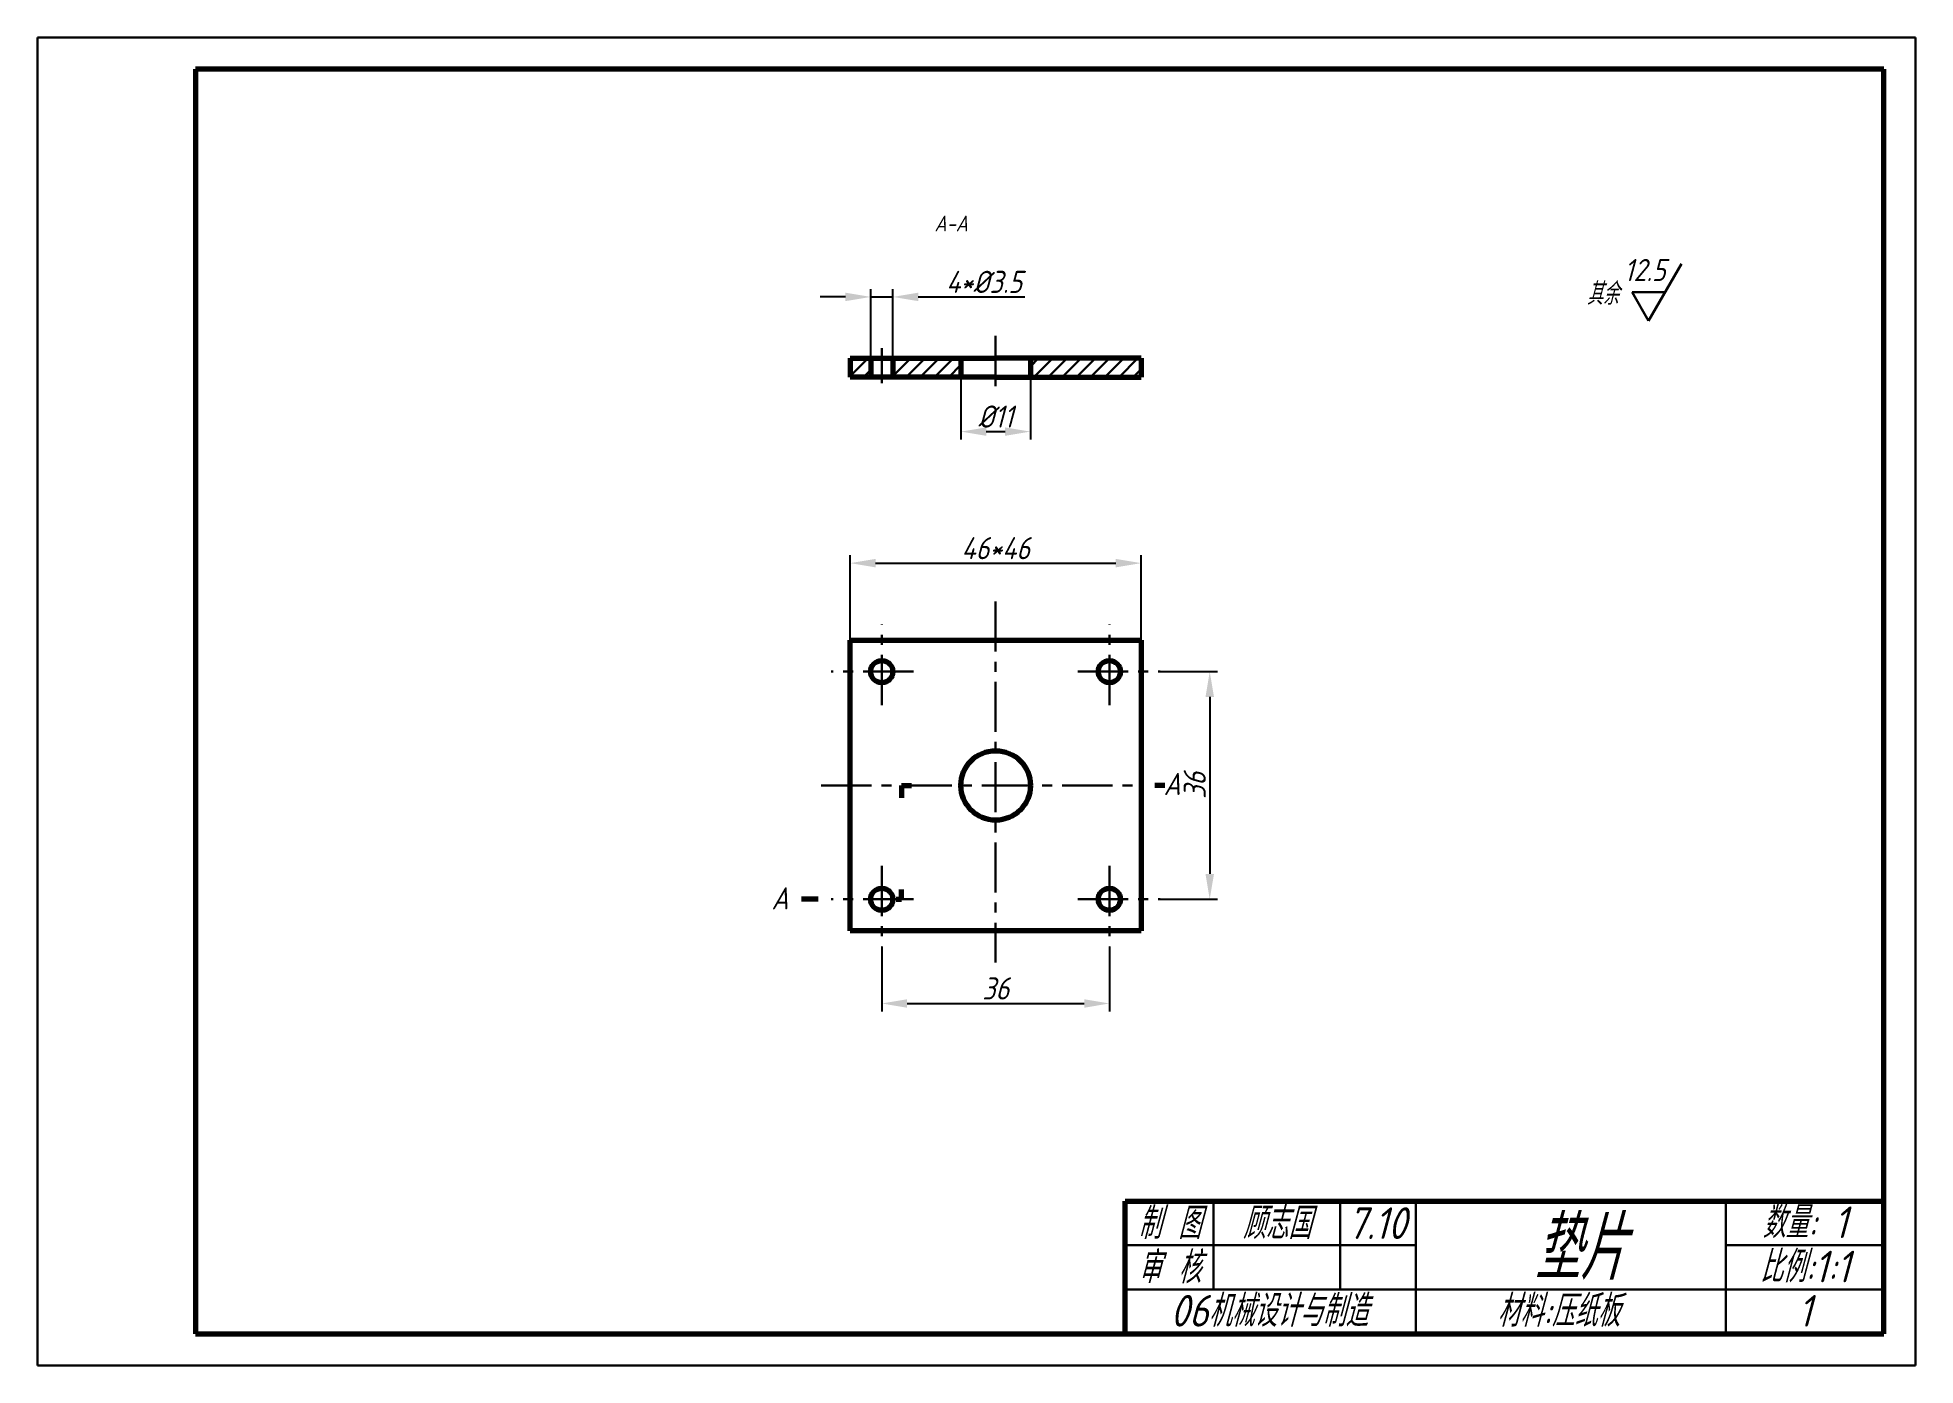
# Model space of a CAD drawing. Header units: millimetres. Extents: x -50 to 247, y 75 to 285.
import ezdxf

# ---------------------------------------------------------------- set-up
doc = ezdxf.new("R2010")
doc.units = ezdxf.units.MM
doc.header["$LTSCALE"] = 0.125
doc.linetypes.add('CENTERX2', pattern=[101.6, 63.5, -12.7, 12.7, -12.7])
for name, color, linetype, lineweight in [('文字', 6, 'Continuous', 30), ('标注线', 5, 'Continuous', 30), ('点划线', 3, 'CENTERX2', 30), ('粗实线', 7, 'Continuous', 70), ('细实线', 2, 'Continuous', 30)]:
    doc.layers.add(name, color=color, linetype=linetype, lineweight=lineweight)
doc.styles.add('样式 1', font='gbeitc.shx', dxfattribs={"bigfont": 'gbcbig.shx'})
doc.dimstyles.new('ISO-25', dxfattribs={"dimtxt": 3.5, "dimasz": 4, "dimexe": 1.25, "dimexo": 0, "dimtad": 1, "dimdsep": 46, "dimtxsty": '样式 1', "dimcen": 2.5, "dimadec": 0, "dimazin": 0, "dimtfac": 1, "dimtmove": 0, "dimatfit": 3, "dimfxl": 0, "dimtolj": 1, "dimarcsym": 0})

# ---------------------------------------------------------------- blocks, each defined once
blk = doc.blocks.new('*D2')
at = {"layer": 'Defpoints', "color": 0}
for p in [(127.3, 184.23), (127.3, 148.23), (135.15, 148.23)]:
    blk.add_point(p, dxfattribs=at)
at = {"layer": '标注线', "color": 0, "lineweight": -2}
for p, q in [((127.3, 184.23), (136.4, 184.23)), ((135.15, 180.23), (135.15, 152.23)), ((127.3, 148.23), (136.4, 148.23))]:
    blk.add_line(p, q, dxfattribs=at)
at = {"layer": '标注线', "color": 0}
for points in [[(134.48, 180.23), (135.82, 180.23), (135.15, 184.23)], [(134.48, 152.23), (135.82, 152.23), (135.15, 148.23)]]:
    blk.add_solid(points, dxfattribs=at)
at = {"layer": '标注线', "color": 0, "insert": (132.78, 166.23), "char_height": 3.5, "attachment_point": 5, "rotation": 90, "style": '样式 1'}
blk.add_mtext('\\A1;36', dxfattribs=at)
blk = doc.blocks.new('_None')
blk = doc.blocks.new('*D3')
at = {"layer": 'Defpoints', "color": 0}
for p in [(83.29, 140.79), (119.29, 140.79), (119.29, 131.75)]:
    blk.add_point(p, dxfattribs=at)
at = {"layer": '标注线', "color": 0, "lineweight": -2}
for p, q in [((83.29, 140.79), (83.29, 130.5)), ((119.29, 140.79), (119.29, 130.5)), ((87.29, 131.75), (115.29, 131.75))]:
    blk.add_line(p, q, dxfattribs=at)
at = {"layer": '标注线', "color": 0}
for points in [[(87.29, 132.42), (87.29, 131.08), (83.29, 131.75)], [(115.29, 132.42), (115.29, 131.08), (119.29, 131.75)]]:
    blk.add_solid(points, dxfattribs=at)
at = {"layer": '标注线', "color": 0, "insert": (101.29, 134.13), "char_height": 3.5, "attachment_point": 5, "style": '样式 1'}
blk.add_mtext('\\A1;36', dxfattribs=at)
blk = doc.blocks.new('*D4')
at = {"layer": 'Defpoints', "color": 0}
for p in [(124.29, 201.39), (78.29, 189.23), (124.29, 189.23)]:
    blk.add_point(p, dxfattribs=at)
at = {"layer": '标注线', "color": 0, "lineweight": -2}
for p, q in [((78.29, 189.23), (78.29, 202.64)), ((124.29, 189.23), (124.29, 202.64)), ((82.29, 201.39), (120.29, 201.39))]:
    blk.add_line(p, q, dxfattribs=at)
at = {"layer": '标注线', "color": 0}
for points in [[(82.29, 202.06), (82.29, 200.72), (78.29, 201.39)], [(120.29, 202.06), (120.29, 200.72), (124.29, 201.39)]]:
    blk.add_solid(points, dxfattribs=at)
at = {"layer": '标注线', "color": 0, "insert": (101.29, 203.76), "char_height": 3.5, "attachment_point": 5, "style": '样式 1'}
blk.add_mtext('\\A1;46*46', dxfattribs=at)
blk = doc.blocks.new('*D5')
at = {"layer": 'Defpoints', "color": 0}
for p in [(85.04, 243.49), (81.54, 233.81), (85.04, 233.81)]:
    blk.add_point(p, dxfattribs=at)
at = {"layer": '标注线', "color": 0, "lineweight": -2}
for p, q in [((81.54, 233.81), (81.54, 244.74)), ((85.04, 233.81), (85.04, 244.74)), ((77.54, 243.49), (73.54, 243.49)), ((81.54, 243.49), (85.04, 243.49)), ((89.04, 243.49), (105.88, 243.49))]:
    blk.add_line(p, q, dxfattribs=at)
at = {"layer": '标注线', "color": 0}
for points in [[(77.54, 244.16), (77.54, 242.83), (81.54, 243.49)], [(89.04, 244.16), (89.04, 242.83), (85.04, 243.49)]]:
    blk.add_solid(points, dxfattribs=at)
at = {"layer": '标注线', "color": 0, "insert": (99.46, 245.87), "char_height": 3.5, "attachment_point": 5, "style": '样式 1'}
blk.add_mtext('\\A1;4*%%c3.5', dxfattribs=at)
blk = doc.blocks.new('*D6')
at = {"layer": 'Defpoints', "color": 0}
for p in [(95.79, 230.81), (106.79, 230.81), (106.79, 222.19)]:
    blk.add_point(p, dxfattribs=at)
at = {"layer": '标注线', "color": 0, "lineweight": -2}
for p, q in [((95.79, 230.81), (95.79, 220.94)), ((106.79, 230.81), (106.79, 220.94)), ((99.79, 222.19), (102.79, 222.19))]:
    blk.add_line(p, q, dxfattribs=at)
at = {"layer": '标注线', "color": 0}
for points in [[(99.79, 222.86), (99.79, 221.53), (95.79, 222.19)], [(102.79, 222.86), (102.79, 221.53), (106.79, 222.19)]]:
    blk.add_solid(points, dxfattribs=at)
at = {"layer": '标注线', "color": 0, "insert": (101.29, 224.57), "char_height": 3.5, "attachment_point": 5, "style": '样式 1'}
blk.add_mtext('\\A1;%%c11', dxfattribs=at)
blk = doc.blocks.new('新块3')
at = {"layer": '标注线'}
for p, q in [((0, 0), (5.2, 9)), ((2.6, 4.5), (-2.6, 4.5)), ((-2.6, 4.5), (0, 0))]:
    blk.add_line(p, q, dxfattribs=at)
at = {"layer": '标注线', "style": '样式 1'}
blk.add_attdef('CCD', (-3.88, 6.26), '', height=3.5, dxfattribs=at)

msp = doc.modelspace()

# ---------------------------------------------------------------- hatches: boundary and pattern name
at = {"layer": '细实线'}
h = msp.add_hatch(dxfattribs=at)
h.set_pattern_fill('ANSI31', color=256, scale=0.5, style=0)
h.paths.add_polyline_path([(81.536, 233.808), (78.286, 233.808), (78.286, 230.808), (81.536, 230.808)])
h.paths.add_polyline_path([(95.786, 233.808), (85.036, 233.808), (85.036, 230.808), (95.786, 230.808)])
h.paths.add_polyline_path([(124.286, 233.808), (106.786, 233.808), (106.786, 230.808), (124.286, 230.808)])

# ---------------------------------------------------------------- linework, layer by layer
at = {"layer": '点划线'}
for p, q in [((83.286, 235.385), (83.286, 229.874)), ((101.286, 237.327), (101.286, 227.943)), ((101.286, 195.33), (101.286, 138.216)), ((83.286, 178.955), (83.286, 191.676)), ((119.286, 178.955), (119.286, 191.676)), ((88.281, 184.234), (75.277, 184.234)), ((114.29, 184.234), (127.295, 184.234)), ((73.71, 166.234), (124.286, 166.234)), ((83.286, 153.513), (83.286, 140.791)), ((119.286, 153.513), (119.286, 140.791)), ((88.281, 148.234), (75.277, 148.234)), ((114.29, 148.234), (127.295, 148.234))]:
    msp.add_line(p, q, dxfattribs=at)
at = {"layer": '粗实线'}
for p, q in [((241.761, 279.51), (-25.239, 279.51)), ((-25.239, 279.51), (-25.239, 79.51)), ((241.761, 79.51), (241.761, 279.51)), ((78.286, 233.808), (101.286, 233.808)), ((78.286, 233.808), (78.286, 230.808)), ((81.536, 233.808), (81.536, 230.808)), ((85.036, 233.808), (85.036, 230.808)), ((95.786, 233.808), (95.786, 230.808)), ((124.286, 233.808), (101.286, 233.808)), ((106.786, 233.808), (106.786, 230.808)), ((124.286, 233.808), (124.286, 230.808)), ((101.286, 230.808), (78.286, 230.808)), ((101.286, 230.808), (124.286, 230.808)), ((78.286, 189.234), (124.286, 189.234)), ((78.286, 166.234), (78.286, 189.234)), ((124.286, 189.234), (124.286, 143.234)), ((78.286, 143.234), (78.286, 166.234)), ((86.392, 166.234), (86.392, 164.268)), ((86.392, 166.234), (87.96, 166.234)), ((128.04, 166.234), (126.491, 166.234)), ((86.392, 148.234), (86.392, 149.755)), ((73.214, 148.234), (70.585, 148.234)), ((85.578, 148.234), (86.392, 148.234)), ((124.286, 143.234), (78.286, 143.234)), ((121.761, 100.51), (241.761, 100.51)), ((121.761, 79.51), (121.761, 100.51)), ((216.761, 100.51), (241.761, 100.51)), ((216.761, 100.51), (216.761, 100.51)), ((-25.239, 79.51), (241.761, 79.51))]:
    msp.add_line(p, q, dxfattribs=at)
for centre, radius in [((83.286, 184.234), 1.75), ((119.286, 184.234), 1.75), ((101.286, 166.234), 5.5), ((83.286, 148.234), 1.75), ((119.286, 148.234), 1.75)]:
    msp.add_circle(centre, radius, dxfattribs=at)
at = {"layer": '细实线'}
for p, q in [((246.761, 284.51), (-50.239, 284.51)), ((-50.239, 284.51), (-50.239, 74.51)), ((246.761, 74.51), (246.761, 284.51)), ((135.761, 100.51), (135.761, 86.51)), ((155.761, 100.51), (155.761, 86.51)), ((167.761, 100.51), (167.761, 79.51)), ((216.761, 100.51), (216.761, 79.51)), ((121.761, 93.51), (167.761, 93.51)), ((216.761, 93.51), (241.761, 93.51)), ((241.761, 86.51), (121.761, 86.51)), ((-50.239, 74.51), (246.761, 74.51))]:
    msp.add_line(p, q, dxfattribs=at)

# ---------------------------------------------------------------- block references
at = {"layer": '标注线'}
msp.add_blockref('新块3', (204.551, 239.734), dxfattribs=at).add_auto_attribs({'CCD': '12.5'})

# ---------------------------------------------------------------- texts
at = {"layer": '文字', "char_height": 5, "attachment_point": 5, "style": '样式 1'}
for s, insert, width in [('制 图', (128.761, 97.01), 14), ('顾志国', (145.741, 97.01), 14), ('7.10', (161.602, 97.01), 14), ('数量: 1', (229.261, 97.145), 25), ('审 核', (128.761, 90.01), 14), ('比例:1:1', (229.261, 90.145), 25), ('06机械设计与制造', (144.534, 83.145), 35.72672), ('材料:压纸板', (190.293, 83.145), 25), ('1', (229.261, 83.145), 25)]:
    msp.add_mtext(s, dxfattribs=dict(at, insert=insert, width=width))
at = {"layer": '文字', "insert": (193.584, 93.055), "char_height": 10, "attachment_point": 5, "style": '样式 1'}
msp.add_mtext('垫片', dxfattribs=at)
at = {"layer": '标注线', "attachment_point": 1, "style": '样式 1'}
for s, insert, char_height, width in [('A-A', (91.609, 256.362), 2.5, 19.4275), ('A', (127.855, 168.218), 3.5, 3.19956), ('A', (65.831, 150.129), 3.5, 3.9859)]:
    msp.add_mtext(s, dxfattribs=dict(at, insert=insert, char_height=char_height, width=width))
at = {"layer": '标注线', "insert": (194.78, 245.744), "char_height": 3.5, "attachment_point": 1, "style": '样式 1'}
msp.add_mtext('其余', dxfattribs=at)

# ---------------------------------------------------------------- dimensions: what is measured, and where the dimension line sits
at = {"layer": '标注线'}
for base, p1, p2, text, picture, middle in [((85.036, 243.495), (81.536, 233.808), (85.036, 233.808), '4*%%c<>', '*D5', (99.458, 245.87)), ((106.786, 222.193), (95.786, 230.808), (106.786, 230.808), '%%c<>', '*D6', (101.286, 224.568)), ((124.286, 201.39), (78.286, 189.234), (124.286, 189.234), '<>*46', '*D4', (101.286, 203.765))]:
    dim = msp.add_linear_dim(base=base, p1=p1, p2=p2, text=text, dimstyle='ISO-25', override={"dimldrblk": 'None'}, dxfattribs=at)
    dim.commit()
    dim.dimension.update_dxf_attribs({"geometry": picture, "text_midpoint": middle})
dim = msp.add_linear_dim(base=(135.151, 148.234), p1=(127.295, 184.234), p2=(127.295, 148.234), angle=90, dimstyle='ISO-25', override={"dimldrblk": 'None'}, dxfattribs=at)
dim.commit()
dim.dimension.update_dxf_attribs({"geometry": '*D2', "text_midpoint": (132.776, 166.234)})
dim = msp.add_linear_dim(base=(119.286, 131.751), p1=(83.286, 140.791), p2=(119.286, 140.791), dimstyle='ISO-25', override={"dimldrblk": 'None'}, dxfattribs=at)
dim.commit()
dim.dimension.update_dxf_attribs({"geometry": '*D3', "text_midpoint": (101.286, 134.126)})

doc.saveas('drawing.dxf')
